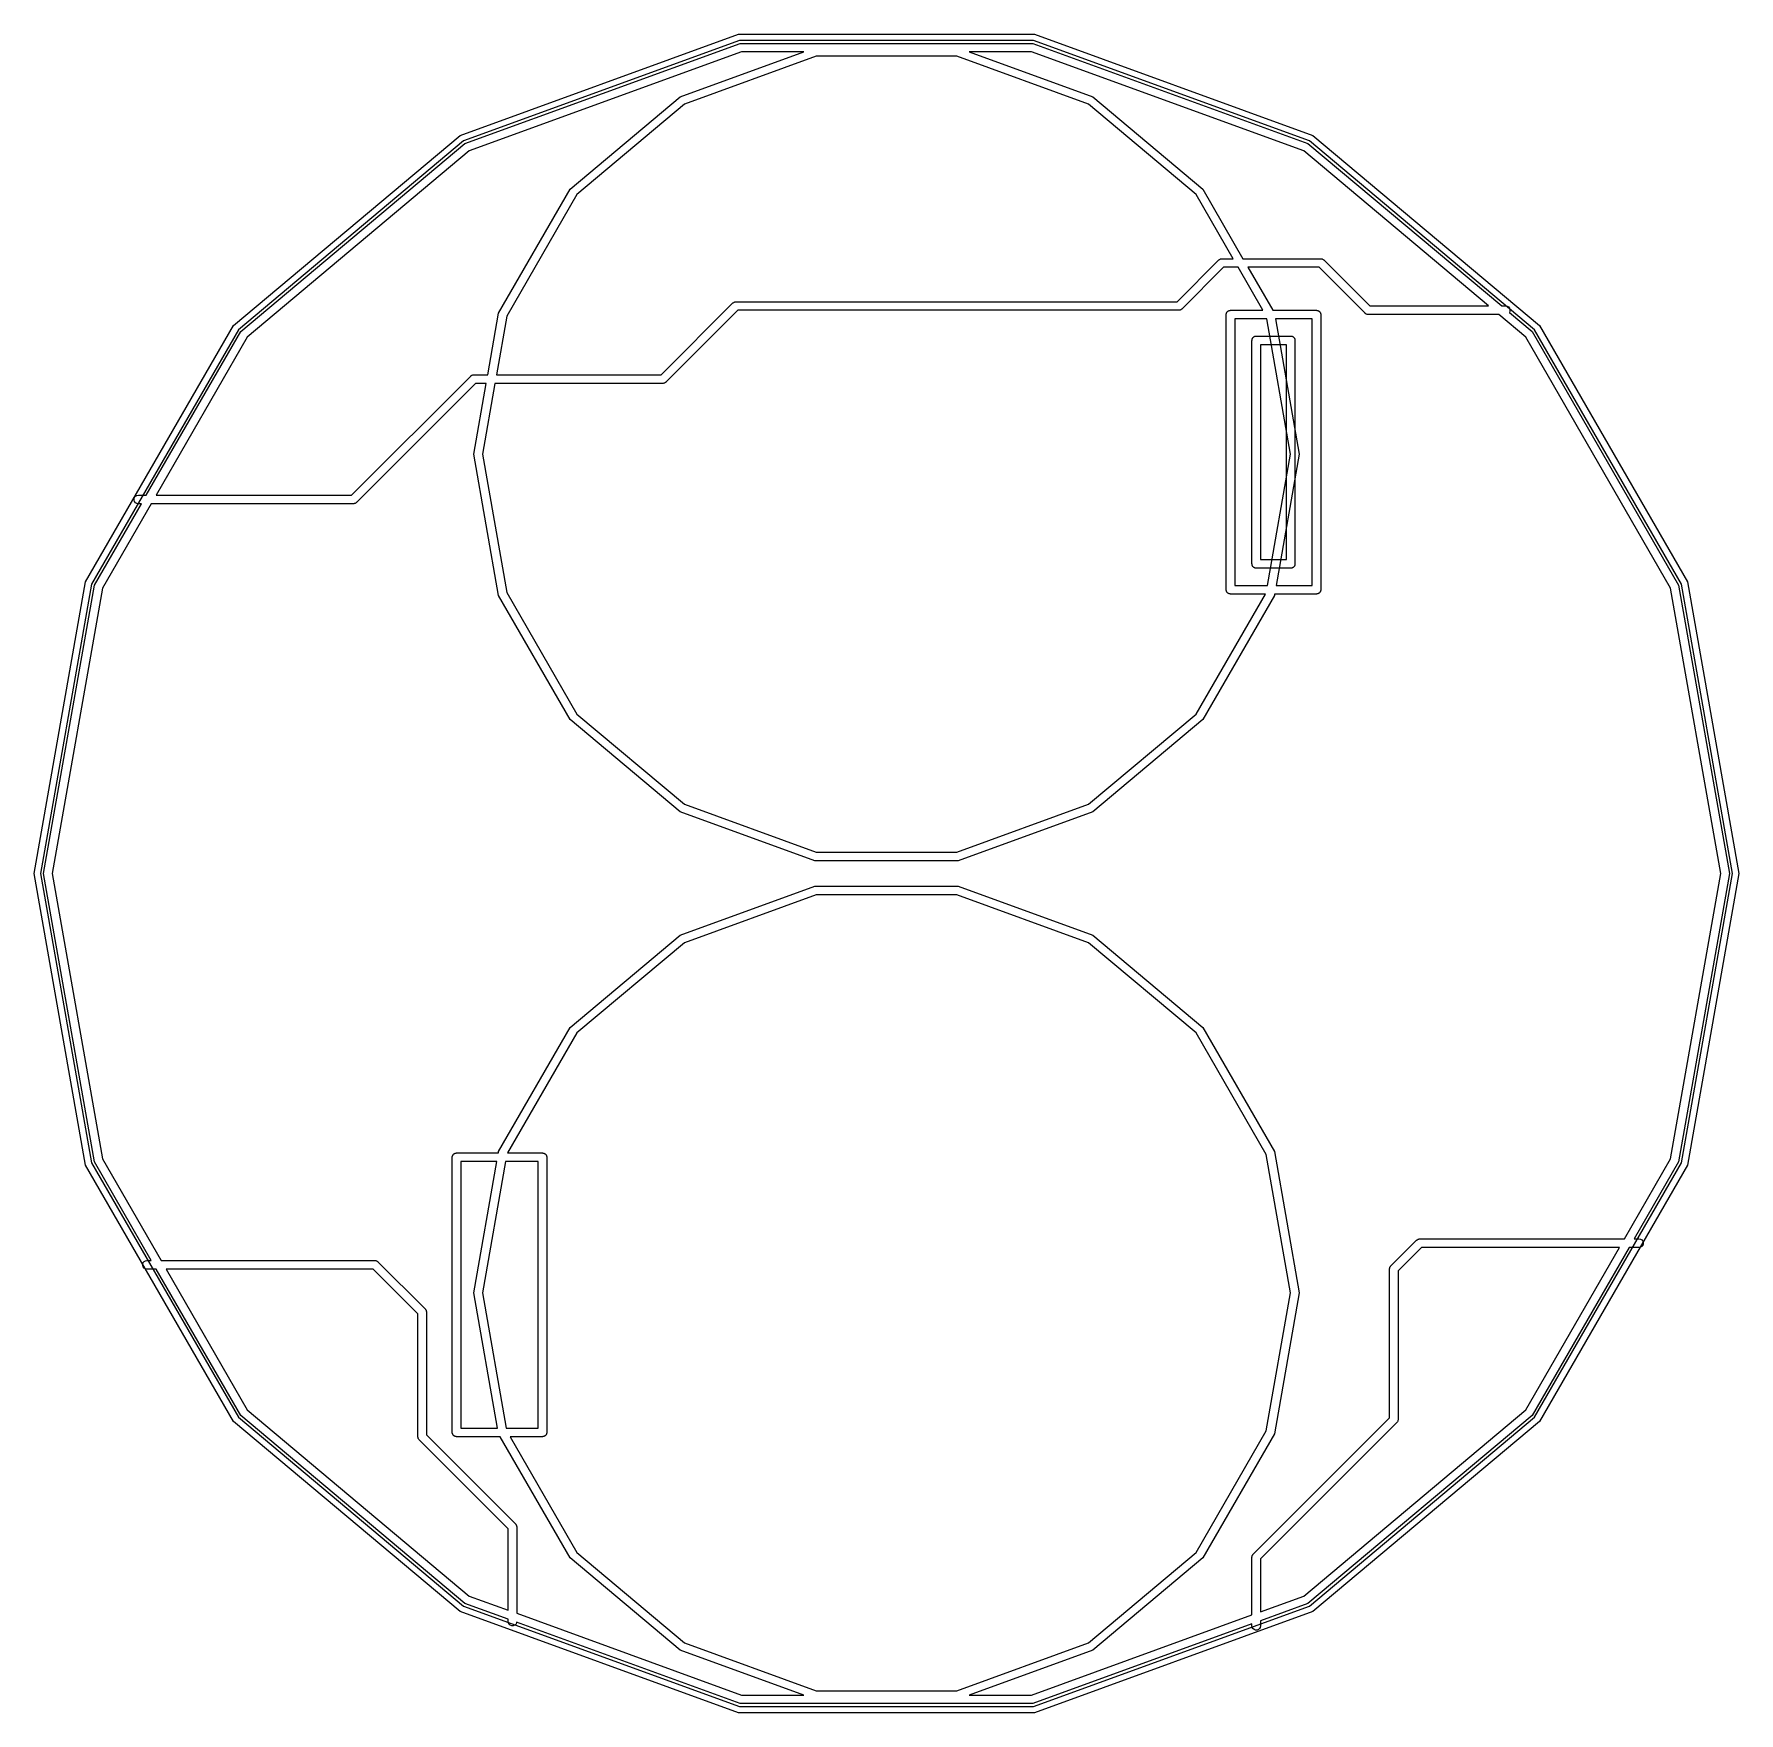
# Model space of a CAD drawing. Extents: x 80.2 to 119.8, y -119.5 to -80.5.
import ezdxf

# ---------------------------------------------------------------- set-up
doc = ezdxf.new("R2010")
doc.units = 0
doc.header["$MEASUREMENT"] = 0
doc.layers.add('BLACK', color=7, linetype='CONTINUOUS')

msp = doc.modelspace()

# ---------------------------------------------------------------- linework, layer by layer
at = {"layer": 'Black'}
for p, q in [((90.0875, -82.831), (96.5574, -80.4762)), ((96.5574, -80.4762), (103.443, -80.4762)), ((103.443, -80.4762), (109.912, -82.831)), ((96.5835, -80.6239), (90.1625, -82.9609)), ((90.1968, -83.0204), (96.5954, -80.6915)), ((103.417, -80.6239), (96.5835, -80.6239)), ((96.5954, -80.6915), (103.405, -80.6915)), ((103.405, -80.6915), (109.803, -83.0204)), ((109.837, -82.9609), (103.417, -80.6239)), ((96.6301, -80.8884), (90.2968, -83.1936)), ((95.2, -81.9362), (98.0786, -80.8884)), ((98.3677, -80.9928), (95.3, -82.1094)), ((98.0786, -80.8884), (96.6301, -80.8884)), ((101.632, -80.9928), (98.3677, -80.9928)), ((104.7, -82.1094), (101.632, -80.9928)), ((101.921, -80.8884), (104.8, -81.9362)), ((103.37, -80.8884), (101.921, -80.8884)), ((109.703, -83.1936), (103.37, -80.8884)), ((92.646, -84.0792), (95.2, -81.9362)), ((104.8, -81.9362), (107.354, -84.0792)), ((95.3, -82.1094), (92.7992, -84.2078)), ((107.201, -84.2078), (104.7, -82.1094)), ((84.8132, -87.2567), (90.0875, -82.831)), ((109.912, -82.831), (115.187, -87.2567)), ((90.1625, -82.9609), (84.9281, -87.3532)), ((84.9806, -87.3972), (90.1968, -83.0204)), ((90.2968, -83.1936), (85.1338, -87.5258)), ((114.001, -86.8), (109.703, -83.1936)), ((109.803, -83.0204), (114.308, -86.8)), ((115.072, -87.3532), (109.837, -82.9609)), ((90.979, -86.9666), (92.646, -84.0792)), ((92.7992, -84.2078), (91.1669, -87.035)), ((108.062, -85.7), (107.201, -84.2078)), ((107.354, -84.0792), (108.29, -85.7)), ((106.759, -86.7), (107.729, -85.7293)), ((107.841, -85.9), (106.871, -86.8707)), ((107.729, -85.7293), (107.733, -85.7268)), ((107.733, -85.7268), (107.736, -85.7234)), ((107.736, -85.7234), (107.747, -85.7169)), ((107.747, -85.7169), (107.758, -85.7094)), ((107.758, -85.7094), (107.762, -85.7082)), ((107.762, -85.7082), (107.766, -85.706)), ((107.766, -85.706), (107.779, -85.7038)), ((107.779, -85.7038), (107.791, -85.7004)), ((107.791, -85.7004), (107.796, -85.7008)), ((107.796, -85.7008), (107.8, -85.7)), ((107.8, -85.7), (108.062, -85.7)), ((108.178, -85.9), (107.841, -85.9)), ((108.755, -86.9), (108.178, -85.9)), ((108.29, -85.7), (110.1, -85.7)), ((110.059, -85.9), (108.405, -85.9)), ((108.405, -85.9), (108.983, -86.9)), ((111.129, -86.9707), (110.059, -85.9)), ((110.1, -85.7), (110.104, -85.7008)), ((110.104, -85.7008), (110.109, -85.7004)), ((110.109, -85.7004), (110.121, -85.7038)), ((110.121, -85.7038), (110.134, -85.706)), ((110.134, -85.706), (110.138, -85.7082)), ((110.138, -85.7082), (110.142, -85.7094)), ((110.142, -85.7094), (110.153, -85.7169)), ((110.153, -85.7169), (110.164, -85.7234)), ((110.164, -85.7234), (110.167, -85.7268)), ((110.167, -85.7268), (110.171, -85.7293)), ((110.171, -85.7293), (111.241, -86.8)), ((94.7586, -88.4), (96.4293, -86.7293)), ((96.4293, -86.7293), (96.4329, -86.7268)), ((96.4329, -86.7268), (96.4357, -86.7234)), ((96.4357, -86.7234), (96.447, -86.7169)), ((96.447, -86.7169), (96.4577, -86.7094)), ((96.4577, -86.7094), (96.462, -86.7082)), ((96.462, -86.7082), (96.4658, -86.706)), ((96.4658, -86.706), (96.4787, -86.7038)), ((96.4787, -86.7038), (96.4913, -86.7004)), ((96.4913, -86.7004), (96.4957, -86.7008)), ((96.4957, -86.7008), (96.5, -86.7)), ((96.5, -86.7), (106.759, -86.7)), ((111.241, -86.8), (114.001, -86.8)), ((114.308, -86.8), (114.4, -86.8)), ((114.4, -86.8), (114.434, -86.806)), ((114.434, -86.806), (114.464, -86.8234)), ((114.464, -86.8234), (114.487, -86.85)), ((90.7262, -88.4), (90.979, -86.9666)), ((91.1669, -87.035), (90.9262, -88.4)), ((96.5414, -86.9), (94.8707, -88.5707)), ((106.8, -86.9), (96.5414, -86.9)), ((106.804, -86.8992), (106.8, -86.9)), ((106.809, -86.8996), (106.804, -86.8992)), ((106.821, -86.8962), (106.809, -86.8996)), ((106.834, -86.894), (106.821, -86.8962)), ((106.838, -86.8918), (106.834, -86.894)), ((106.842, -86.8906), (106.838, -86.8918)), ((106.853, -86.8831), (106.842, -86.8906)), ((106.864, -86.8766), (106.853, -86.8831)), ((106.867, -86.8732), (106.864, -86.8766)), ((106.871, -86.8707), (106.867, -86.8732)), ((107.9, -87), (107.902, -86.9914)), ((107.9, -93.4), (107.9, -87)), ((107.902, -86.9826), (107.905, -86.9744)), ((107.902, -86.9914), (107.902, -86.9826)), ((107.905, -86.9744), (107.906, -86.9658)), ((107.906, -86.9658), (107.91, -86.9582)), ((107.91, -86.9582), (107.913, -86.95)), ((107.913, -86.95), (107.919, -86.9433)), ((107.919, -86.9433), (107.923, -86.9357)), ((107.923, -86.9357), (107.93, -86.9301)), ((107.93, -86.9301), (107.936, -86.9234)), ((107.936, -86.9234), (107.943, -86.919)), ((107.943, -86.919), (107.95, -86.9134)), ((107.95, -86.9134), (107.958, -86.9104)), ((107.958, -86.9104), (107.966, -86.906)), ((107.966, -86.906), (107.974, -86.9045)), ((107.974, -86.9045), (107.983, -86.9015)), ((107.983, -86.9015), (107.991, -86.9015)), ((107.991, -86.9015), (108, -86.9)), ((108, -86.9), (108.755, -86.9)), ((108.845, -87.1), (108.1, -87.1)), ((108.1, -87.1), (108.1, -93.3)), ((109.4, -90.25), (108.845, -87.1)), ((108.983, -86.9), (110, -86.9)), ((109.9, -87.1), (109.045, -87.1)), ((109.045, -87.1), (109.6, -90.25)), ((109.9, -93.3), (109.9, -87.1)), ((110, -86.9), (110.009, -86.9015)), ((110.009, -86.9015), (110.017, -86.9015)), ((110.017, -86.9015), (110.026, -86.9045)), ((110.026, -86.9045), (110.034, -86.906)), ((110.034, -86.906), (110.042, -86.9104)), ((110.042, -86.9104), (110.05, -86.9134)), ((110.05, -86.9134), (110.057, -86.919)), ((110.057, -86.919), (110.064, -86.9234)), ((110.064, -86.9234), (110.07, -86.9301)), ((110.07, -86.9301), (110.077, -86.9357)), ((110.077, -86.9357), (110.081, -86.9433)), ((110.081, -86.9433), (110.087, -86.95)), ((110.087, -86.95), (110.09, -86.9582)), ((110.09, -86.9582), (110.094, -86.9658)), ((110.094, -86.9658), (110.095, -86.9744)), ((110.095, -86.9744), (110.098, -86.9826)), ((110.098, -86.9826), (110.098, -86.9914)), ((110.098, -86.9914), (110.1, -87)), ((110.1, -87), (110.1, -93.4)), ((111.133, -86.9732), (111.129, -86.9707)), ((111.136, -86.9766), (111.133, -86.9732)), ((111.147, -86.9831), (111.136, -86.9766)), ((111.158, -86.9906), (111.147, -86.9831)), ((111.162, -86.9918), (111.158, -86.9906)), ((111.166, -86.994), (111.162, -86.9918)), ((111.179, -86.9962), (111.166, -86.994)), ((111.191, -86.9996), (111.179, -86.9962)), ((111.196, -86.9992), (111.191, -86.9996)), ((111.2, -87), (111.196, -86.9992)), ((114.24, -87), (111.2, -87)), ((114.866, -87.5258), (114.24, -87)), ((114.487, -86.85), (114.498, -86.8826)), ((114.498, -86.9174), (114.487, -86.95)), ((114.487, -86.95), (114.487, -86.9501)), ((114.487, -86.9501), (115.019, -87.3972)), ((114.498, -86.8826), (114.498, -86.9174)), ((81.3706, -93.2195), (84.8132, -87.2567)), ((84.9281, -87.3532), (81.5115, -93.2708)), ((82.7851, -91.2), (84.9806, -87.3972)), ((85.1338, -87.5258), (83.0125, -91.2)), ((108.5, -87.6), (108.502, -87.5914)), ((108.5, -92.8), (108.5, -87.6)), ((108.502, -87.5826), (108.505, -87.5744)), ((108.502, -87.5914), (108.502, -87.5826)), ((108.505, -87.5744), (108.506, -87.5658)), ((108.506, -87.5658), (108.51, -87.5582)), ((108.51, -87.5582), (108.513, -87.55)), ((108.513, -87.55), (108.519, -87.5433)), ((108.519, -87.5433), (108.523, -87.5357)), ((108.523, -87.5357), (108.53, -87.5301)), ((108.53, -87.5301), (108.536, -87.5234)), ((108.536, -87.5234), (108.543, -87.519)), ((108.543, -87.519), (108.55, -87.5134)), ((108.55, -87.5134), (108.558, -87.5104)), ((108.558, -87.5104), (108.566, -87.506)), ((108.566, -87.506), (108.574, -87.5045)), ((108.574, -87.5045), (108.583, -87.5015)), ((108.583, -87.5015), (108.591, -87.5015)), ((108.591, -87.5015), (108.6, -87.5)), ((108.6, -87.5), (109.4, -87.5)), ((109.4, -87.5), (109.409, -87.5015)), ((109.409, -87.5015), (109.417, -87.5015)), ((109.417, -87.5015), (109.426, -87.5045)), ((109.426, -87.5045), (109.434, -87.506)), ((109.434, -87.506), (109.442, -87.5104)), ((109.442, -87.5104), (109.45, -87.5134)), ((109.45, -87.5134), (109.457, -87.519)), ((109.457, -87.519), (109.464, -87.5234)), ((109.464, -87.5234), (109.47, -87.5301)), ((109.47, -87.5301), (109.477, -87.5357)), ((109.477, -87.5357), (109.481, -87.5433)), ((109.481, -87.5433), (109.487, -87.55)), ((109.487, -87.55), (109.49, -87.5582)), ((109.49, -87.5582), (109.494, -87.5658)), ((109.494, -87.5658), (109.495, -87.5744)), ((109.495, -87.5744), (109.498, -87.5826)), ((109.498, -87.5826), (109.498, -87.5914)), ((109.498, -87.5914), (109.5, -87.6)), ((109.5, -87.6), (109.5, -92.8)), ((118.236, -93.3626), (114.866, -87.5258)), ((115.019, -87.3972), (118.424, -93.2942)), ((118.488, -93.2708), (115.072, -87.3532)), ((115.187, -87.2567), (118.629, -93.2195)), ((108.7, -87.7), (108.7, -92.7)), ((109.3, -87.7), (108.7, -87.7)), ((109.3, -92.7), (109.3, -87.7)), ((90.3357, -88.4234), (90.347, -88.4169)), ((90.347, -88.4169), (90.3577, -88.4094)), ((90.3577, -88.4094), (90.362, -88.4082)), ((90.362, -88.4082), (90.3658, -88.406)), ((90.3658, -88.406), (90.3787, -88.4038)), ((90.3787, -88.4038), (90.3913, -88.4004)), ((90.3913, -88.4004), (90.3957, -88.4008)), ((90.3957, -88.4008), (90.4, -88.4)), ((90.4, -88.4), (90.7262, -88.4)), ((90.9262, -88.4), (94.7586, -88.4)), ((87.5586, -91.2), (90.3293, -88.4293)), ((90.4414, -88.6), (87.6707, -91.3707)), ((90.3293, -88.4293), (90.3329, -88.4268)), ((90.3329, -88.4268), (90.3357, -88.4234)), ((90.4, -90.25), (90.6909, -88.6)), ((90.6909, -88.6), (90.4414, -88.6)), ((90.8909, -88.6), (90.6, -90.25)), ((94.8, -88.6), (90.8909, -88.6)), ((94.8043, -88.5992), (94.8, -88.6)), ((94.8087, -88.5996), (94.8043, -88.5992)), ((94.8213, -88.5962), (94.8087, -88.5996)), ((94.8342, -88.594), (94.8213, -88.5962)), ((94.838, -88.5918), (94.8342, -88.594)), ((94.8423, -88.5906), (94.838, -88.5918)), ((94.853, -88.5831), (94.8423, -88.5906)), ((94.8643, -88.5766), (94.853, -88.5831)), ((94.8671, -88.5732), (94.8643, -88.5766)), ((94.8707, -88.5707), (94.8671, -88.5732)), ((90.979, -93.5334), (90.4, -90.25)), ((90.6, -90.25), (91.1669, -93.465)), ((108.862, -93.3), (109.4, -90.25)), ((109.6, -90.25), (109.062, -93.3)), ((81.576, -93.2942), (82.6696, -91.4)), ((82.8971, -91.4), (81.7639, -93.3626)), ((82.5015, -91.2826), (82.5134, -91.25)), ((82.5015, -91.3174), (82.5015, -91.2826)), ((82.5134, -91.35), (82.5015, -91.3174)), ((82.5134, -91.25), (82.5357, -91.2234)), ((82.5357, -91.3766), (82.5134, -91.35)), ((82.5357, -91.2234), (82.5658, -91.206)), ((82.5658, -91.394), (82.5357, -91.3766)), ((82.5658, -91.206), (82.6, -91.2)), ((82.6, -91.4), (82.5658, -91.394)), ((82.6, -91.2), (82.7851, -91.2)), ((82.6696, -91.4), (82.6, -91.4)), ((87.6, -91.4), (82.8971, -91.4)), ((83.0125, -91.2), (87.5586, -91.2)), ((87.6043, -91.3992), (87.6, -91.4)), ((87.6087, -91.3996), (87.6043, -91.3992)), ((87.6213, -91.3962), (87.6087, -91.3996)), ((87.6342, -91.394), (87.6213, -91.3962)), ((87.638, -91.3918), (87.6342, -91.394)), ((87.6423, -91.3906), (87.638, -91.3918)), ((87.653, -91.3831), (87.6423, -91.3906)), ((87.6643, -91.3766), (87.653, -91.3831)), ((87.6671, -91.3732), (87.6643, -91.3766)), ((87.6707, -91.3707), (87.6671, -91.3732)), ((108.7, -92.7), (109.3, -92.7)), ((108.502, -92.8086), (108.5, -92.8)), ((108.502, -92.8174), (108.502, -92.8086)), ((108.505, -92.8256), (108.502, -92.8174)), ((108.506, -92.8342), (108.505, -92.8256)), ((108.51, -92.8418), (108.506, -92.8342)), ((108.513, -92.85), (108.51, -92.8418)), ((108.519, -92.8567), (108.513, -92.85)), ((108.523, -92.8643), (108.519, -92.8567)), ((108.53, -92.8699), (108.523, -92.8643)), ((108.536, -92.8766), (108.53, -92.8699)), ((108.543, -92.881), (108.536, -92.8766)), ((108.55, -92.8866), (108.543, -92.881)), ((108.558, -92.8896), (108.55, -92.8866)), ((108.566, -92.894), (108.558, -92.8896)), ((108.574, -92.8955), (108.566, -92.894)), ((108.583, -92.8985), (108.574, -92.8955)), ((108.591, -92.8985), (108.583, -92.8985)), ((108.6, -92.9), (108.591, -92.8985)), ((109.4, -92.9), (108.6, -92.9)), ((109.409, -92.8985), (109.4, -92.9)), ((109.417, -92.8985), (109.409, -92.8985)), ((109.426, -92.8955), (109.417, -92.8985)), ((109.434, -92.894), (109.426, -92.8955)), ((109.442, -92.8896), (109.434, -92.894)), ((109.45, -92.8866), (109.442, -92.8896)), ((109.457, -92.881), (109.45, -92.8866)), ((109.464, -92.8766), (109.457, -92.881)), ((109.47, -92.8699), (109.464, -92.8766)), ((109.477, -92.8643), (109.47, -92.8699)), ((109.481, -92.8567), (109.477, -92.8643)), ((109.487, -92.85), (109.481, -92.8567)), ((109.49, -92.8418), (109.487, -92.85)), ((109.494, -92.8342), (109.49, -92.8418)), ((109.495, -92.8256), (109.494, -92.8342)), ((109.498, -92.8174), (109.495, -92.8256)), ((109.5, -92.8), (109.498, -92.8086)), ((109.498, -92.8086), (109.498, -92.8174)), ((80.175, -100), (81.3706, -93.2195)), ((81.5115, -93.2708), (80.325, -100)), ((80.3936, -100), (81.576, -93.2942)), ((81.7639, -93.3626), (80.5936, -100)), ((92.646, -96.4208), (90.979, -93.5334)), ((91.1669, -93.465), (92.7992, -96.2922)), ((107.201, -96.2922), (108.813, -93.5)), ((109.021, -93.5334), (107.354, -96.4208)), ((107.902, -93.4086), (107.9, -93.4)), ((107.902, -93.4174), (107.902, -93.4086)), ((107.905, -93.4256), (107.902, -93.4174)), ((107.906, -93.4342), (107.905, -93.4256)), ((107.91, -93.4418), (107.906, -93.4342)), ((107.913, -93.45), (107.91, -93.4418)), ((107.919, -93.4567), (107.913, -93.45)), ((107.923, -93.4643), (107.919, -93.4567)), ((107.93, -93.4699), (107.923, -93.4643)), ((107.936, -93.4766), (107.93, -93.4699)), ((107.943, -93.481), (107.936, -93.4766)), ((107.95, -93.4866), (107.943, -93.481)), ((107.958, -93.4896), (107.95, -93.4866)), ((107.966, -93.494), (107.958, -93.4896)), ((107.974, -93.4955), (107.966, -93.494)), ((107.983, -93.4985), (107.974, -93.4955)), ((107.991, -93.4985), (107.983, -93.4985)), ((108, -93.5), (107.991, -93.4985)), ((108.813, -93.5), (108, -93.5)), ((108.1, -93.3), (108.862, -93.3)), ((109.027, -93.5), (109.021, -93.5334)), ((110, -93.5), (109.027, -93.5)), ((109.062, -93.3), (109.9, -93.3)), ((110.009, -93.4985), (110, -93.5)), ((110.017, -93.4985), (110.009, -93.4985)), ((110.026, -93.4955), (110.017, -93.4985)), ((110.034, -93.494), (110.026, -93.4955)), ((110.042, -93.4896), (110.034, -93.494)), ((110.05, -93.4866), (110.042, -93.4896)), ((110.057, -93.481), (110.05, -93.4866)), ((110.064, -93.4766), (110.057, -93.481)), ((110.07, -93.4699), (110.064, -93.4766)), ((110.077, -93.4643), (110.07, -93.4699)), ((110.081, -93.4567), (110.077, -93.4643)), ((110.087, -93.45), (110.081, -93.4567)), ((110.09, -93.4418), (110.087, -93.45)), ((110.094, -93.4342), (110.09, -93.4418)), ((110.095, -93.4256), (110.094, -93.4342)), ((110.098, -93.4174), (110.095, -93.4256)), ((110.1, -93.4), (110.098, -93.4086)), ((110.098, -93.4086), (110.098, -93.4174)), ((119.406, -100), (118.236, -93.3626)), ((118.424, -93.2942), (119.606, -100)), ((119.675, -100), (118.488, -93.2708)), ((118.629, -93.2195), (119.825, -100)), ((92.7992, -96.2922), (95.3, -98.3906)), ((104.7, -98.3906), (107.201, -96.2922)), ((95.2, -98.5638), (92.646, -96.4208)), ((107.354, -96.4208), (104.8, -98.5638)), ((98.333, -99.7042), (95.2, -98.5638)), ((95.3, -98.3906), (98.3677, -99.5072)), ((101.632, -99.5072), (104.7, -98.3906)), ((104.8, -98.5638), (101.667, -99.7042)), ((98.3677, -99.5072), (101.632, -99.5072)), ((101.667, -99.7042), (98.333, -99.7042)), ((81.3706, -106.781), (80.175, -100)), ((80.325, -100), (81.5115, -106.729)), ((81.576, -106.706), (80.3936, -100)), ((80.5936, -100), (81.7639, -106.637)), ((95.2, -101.436), (98.333, -100.296)), ((98.333, -100.296), (101.667, -100.296)), ((101.667, -100.296), (104.8, -101.436)), ((118.236, -106.637), (119.406, -100)), ((119.606, -100), (118.424, -106.706)), ((118.488, -106.729), (119.675, -100)), ((119.825, -100), (118.629, -106.781)), ((98.3677, -100.493), (95.3, -101.609)), ((101.632, -100.493), (98.3677, -100.493)), ((104.7, -101.609), (101.632, -100.493)), ((92.646, -103.579), (95.2, -101.436)), ((104.8, -101.436), (107.354, -103.579)), ((95.3, -101.609), (92.7992, -103.708)), ((107.201, -103.708), (104.7, -101.609)), ((90.979, -106.467), (92.646, -103.579)), ((92.7992, -103.708), (91.1871, -106.5)), ((108.833, -106.535), (107.201, -103.708)), ((107.354, -103.579), (109.021, -106.467)), ((81.7639, -106.637), (83.128, -109)), ((89.9, -106.6), (89.9015, -106.591)), ((89.9, -113), (89.9, -106.6)), ((89.9015, -106.583), (89.9045, -106.574)), ((89.9015, -106.591), (89.9015, -106.583)), ((89.9045, -106.574), (89.906, -106.566)), ((89.906, -106.566), (89.9104, -106.558)), ((89.9104, -106.558), (89.9134, -106.55)), ((89.9134, -106.55), (89.919, -106.543)), ((89.919, -106.543), (89.9234, -106.536)), ((89.9234, -106.536), (89.9301, -106.53)), ((89.9301, -106.53), (89.9357, -106.523)), ((89.9357, -106.523), (89.9433, -106.519)), ((89.9433, -106.519), (89.95, -106.513)), ((89.95, -106.513), (89.9582, -106.51)), ((89.9582, -106.51), (89.9658, -106.506)), ((89.9658, -106.506), (89.9744, -106.505)), ((89.9744, -106.505), (89.9826, -106.502)), ((89.9826, -106.502), (89.9914, -106.502)), ((89.9914, -106.502), (90, -106.5)), ((90, -106.5), (90.9731, -106.5)), ((90.9731, -106.5), (90.979, -106.467)), ((91.1871, -106.5), (92, -106.5)), ((92, -106.5), (92.0086, -106.502)), ((92.0086, -106.502), (92.0174, -106.502)), ((92.0174, -106.502), (92.0256, -106.505)), ((92.0256, -106.505), (92.0342, -106.506)), ((92.0342, -106.506), (92.0418, -106.51)), ((92.0418, -106.51), (92.05, -106.513)), ((92.05, -106.513), (92.0567, -106.519)), ((92.0567, -106.519), (92.0643, -106.523)), ((92.0643, -106.523), (92.0699, -106.53)), ((92.0699, -106.53), (92.0766, -106.536)), ((92.0766, -106.536), (92.081, -106.543)), ((92.081, -106.543), (92.0866, -106.55)), ((92.0866, -106.55), (92.0896, -106.558)), ((92.0896, -106.558), (92.094, -106.566)), ((92.094, -106.566), (92.0955, -106.574)), ((92.0955, -106.574), (92.0985, -106.583)), ((92.0985, -106.583), (92.0985, -106.591)), ((92.0985, -106.591), (92.1, -106.6)), ((92.1, -106.6), (92.1, -113)), ((109.4, -109.75), (108.833, -106.535)), ((109.021, -106.467), (109.6, -109.75)), ((117.161, -108.5), (118.236, -106.637)), ((84.8132, -112.743), (81.3706, -106.781)), ((81.5115, -106.729), (84.9281, -112.647)), ((82.9006, -109), (81.576, -106.706)), ((90.1, -106.7), (90.1, -112.9)), ((90.9378, -106.7), (90.1, -106.7)), ((90.4, -109.75), (90.9378, -106.7)), ((91.1378, -106.7), (90.6, -109.75)), ((91.9, -106.7), (91.1378, -106.7)), ((91.9, -112.9), (91.9, -106.7)), ((115.072, -112.647), (118.488, -106.729)), ((118.629, -106.781), (115.187, -112.743)), ((118.424, -106.706), (117.388, -108.5)), ((111.729, -109.129), (112.329, -108.529)), ((112.329, -108.529), (112.333, -108.527)), ((112.333, -108.527), (112.336, -108.523)), ((112.336, -108.523), (112.347, -108.517)), ((112.347, -108.517), (112.358, -108.509)), ((112.358, -108.509), (112.362, -108.508)), ((112.362, -108.508), (112.366, -108.506)), ((112.366, -108.506), (112.379, -108.504)), ((112.379, -108.504), (112.391, -108.5)), ((112.391, -108.5), (112.396, -108.501)), ((112.396, -108.501), (112.4, -108.5)), ((112.4, -108.5), (117.161, -108.5)), ((117.388, -108.5), (117.5, -108.5)), ((117.5, -108.5), (117.534, -108.506)), ((117.534, -108.506), (117.564, -108.523)), ((117.564, -108.523), (117.587, -108.55)), ((117.587, -108.55), (117.598, -108.583)), ((117.598, -108.617), (117.587, -108.65)), ((117.598, -108.583), (117.598, -108.617)), ((82.7134, -109.05), (82.7357, -109.023)), ((82.7357, -109.023), (82.7658, -109.006)), ((82.7658, -109.006), (82.8, -109)), ((82.8, -109), (82.9006, -109)), ((83.128, -109), (88.1, -109)), ((88.1, -109), (88.1043, -109.001)), ((88.1043, -109.001), (88.1087, -109)), ((88.1087, -109), (88.1213, -109.004)), ((88.1213, -109.004), (88.1342, -109.006)), ((88.1342, -109.006), (88.138, -109.008)), ((88.138, -109.008), (88.1423, -109.009)), ((88.1423, -109.009), (88.153, -109.017)), ((88.153, -109.017), (88.1643, -109.023)), ((88.1643, -109.023), (88.1671, -109.027)), ((88.1671, -109.027), (88.1707, -109.029)), ((88.1707, -109.029), (89.2707, -110.129)), ((112.441, -108.7), (111.9, -109.241)), ((117.045, -108.7), (112.441, -108.7)), ((114.866, -112.474), (117.045, -108.7)), ((117.273, -108.7), (115.019, -112.603)), ((117.5, -108.7), (117.273, -108.7)), ((117.534, -108.694), (117.5, -108.7)), ((117.564, -108.677), (117.534, -108.694)), ((117.587, -108.65), (117.564, -108.677)), ((82.7015, -109.083), (82.7134, -109.05)), ((82.7015, -109.117), (82.7015, -109.083)), ((82.7134, -109.15), (82.7015, -109.117)), ((82.7357, -109.177), (82.7134, -109.15)), ((82.7658, -109.194), (82.7357, -109.177)), ((82.8, -109.2), (82.7658, -109.194)), ((83.016, -109.2), (82.8, -109.2)), ((84.9806, -112.603), (83.016, -109.2)), ((83.2435, -109.2), (85.1338, -112.474)), ((88.0586, -109.2), (83.2435, -109.2)), ((89.1, -110.241), (88.0586, -109.2)), ((111.7, -109.191), (111.704, -109.179)), ((111.701, -109.196), (111.7, -109.191)), ((111.7, -109.2), (111.701, -109.196)), ((111.7, -112.659), (111.7, -109.2)), ((111.704, -109.179), (111.706, -109.166)), ((111.706, -109.166), (111.708, -109.162)), ((111.708, -109.162), (111.709, -109.158)), ((111.709, -109.158), (111.717, -109.147)), ((111.717, -109.147), (111.723, -109.136)), ((111.723, -109.136), (111.727, -109.133)), ((111.727, -109.133), (111.729, -109.129)), ((111.9, -109.241), (111.9, -112.7)), ((90.9554, -112.9), (90.4, -109.75)), ((90.6, -109.75), (91.1554, -112.9)), ((108.833, -112.965), (109.4, -109.75)), ((109.6, -109.75), (109.021, -113.033)), ((89.2707, -110.129), (89.2732, -110.133)), ((89.2732, -110.133), (89.2766, -110.136)), ((89.2766, -110.136), (89.2831, -110.147)), ((89.2831, -110.147), (89.2906, -110.158)), ((89.2906, -110.158), (89.2918, -110.162)), ((89.2918, -110.162), (89.294, -110.166)), ((89.294, -110.166), (89.2962, -110.179)), ((89.2962, -110.179), (89.2996, -110.191)), ((89.2996, -110.191), (89.2992, -110.196)), ((89.2992, -110.196), (89.3, -110.2)), ((89.3, -110.2), (89.3, -113.059)), ((89.1, -113.1), (89.1, -110.241)), ((90.1968, -116.98), (84.9806, -112.603)), ((85.1338, -112.474), (90.2968, -116.806)), ((109.703, -116.806), (114.866, -112.474)), ((115.019, -112.603), (109.803, -116.98)), ((90.0875, -117.169), (84.8132, -112.743)), ((84.9281, -112.647), (90.1625, -117.039)), ((89.9015, -113.009), (89.9, -113)), ((90.1, -112.9), (90.9554, -112.9)), ((91.1554, -112.9), (91.9, -112.9)), ((92.1, -113), (92.0985, -113.009)), ((107.201, -115.792), (108.833, -112.965)), ((108.529, -115.829), (111.7, -112.659)), ((111.871, -112.771), (108.7, -115.941)), ((109.837, -117.039), (115.072, -112.647)), ((115.187, -112.743), (109.912, -117.169)), ((111.873, -112.767), (111.871, -112.771)), ((111.877, -112.764), (111.873, -112.767)), ((111.883, -112.753), (111.877, -112.764)), ((111.891, -112.742), (111.883, -112.753)), ((111.892, -112.738), (111.891, -112.742)), ((111.894, -112.734), (111.892, -112.738)), ((111.896, -112.721), (111.894, -112.734)), ((111.9, -112.709), (111.896, -112.721)), ((111.9, -112.7), (111.899, -112.704)), ((111.899, -112.704), (111.9, -112.709)), ((89.1008, -113.104), (89.1, -113.1)), ((89.1004, -113.109), (89.1008, -113.104)), ((89.1038, -113.121), (89.1004, -113.109)), ((89.106, -113.134), (89.1038, -113.121)), ((89.1082, -113.138), (89.106, -113.134)), ((89.1094, -113.142), (89.1082, -113.138)), ((89.1169, -113.153), (89.1094, -113.142)), ((89.1234, -113.164), (89.1169, -113.153)), ((89.1268, -113.167), (89.1234, -113.164)), ((89.1293, -113.171), (89.1268, -113.167)), ((91.2, -115.241), (89.1293, -113.171)), ((89.3, -113.059), (91.3707, -115.129)), ((89.9015, -113.017), (89.9015, -113.009)), ((89.9045, -113.026), (89.9015, -113.017)), ((89.906, -113.034), (89.9045, -113.026)), ((89.9104, -113.042), (89.906, -113.034)), ((89.9134, -113.05), (89.9104, -113.042)), ((89.919, -113.057), (89.9134, -113.05)), ((89.9234, -113.064), (89.919, -113.057)), ((89.9301, -113.07), (89.9234, -113.064)), ((89.9357, -113.077), (89.9301, -113.07)), ((89.9433, -113.081), (89.9357, -113.077)), ((89.95, -113.087), (89.9433, -113.081)), ((89.9582, -113.09), (89.95, -113.087)), ((89.9658, -113.094), (89.9582, -113.09)), ((89.9744, -113.095), (89.9658, -113.094)), ((89.9826, -113.098), (89.9744, -113.095)), ((89.9914, -113.098), (89.9826, -113.098)), ((90, -113.1), (89.9914, -113.098)), ((91.0174, -113.1), (90, -113.1)), ((92.646, -115.921), (91.0174, -113.1)), ((92, -113.1), (91.2448, -113.1)), ((91.2448, -113.1), (92.7992, -115.792)), ((92.0086, -113.098), (92, -113.1)), ((92.0174, -113.098), (92.0086, -113.098)), ((92.0256, -113.095), (92.0174, -113.098)), ((92.0342, -113.094), (92.0256, -113.095)), ((92.0418, -113.09), (92.0342, -113.094)), ((92.05, -113.087), (92.0418, -113.09)), ((92.0567, -113.081), (92.05, -113.087)), ((92.0643, -113.077), (92.0567, -113.081)), ((92.0699, -113.07), (92.0643, -113.077)), ((92.0766, -113.064), (92.0699, -113.07)), ((92.081, -113.057), (92.0766, -113.064)), ((92.0866, -113.05), (92.081, -113.057)), ((92.0896, -113.042), (92.0866, -113.05)), ((92.094, -113.034), (92.0896, -113.042)), ((92.0955, -113.026), (92.094, -113.034)), ((92.0985, -113.017), (92.0955, -113.026)), ((92.0985, -113.009), (92.0985, -113.017)), ((109.021, -113.033), (107.354, -115.921)), ((91.2, -117.135), (91.2, -115.241)), ((91.3707, -115.129), (91.3732, -115.133)), ((91.3732, -115.133), (91.3766, -115.136)), ((91.3766, -115.136), (91.3831, -115.147)), ((91.3831, -115.147), (91.3906, -115.158)), ((91.3906, -115.158), (91.3918, -115.162)), ((91.3918, -115.162), (91.394, -115.166)), ((91.394, -115.166), (91.3962, -115.179)), ((91.3962, -115.179), (91.3996, -115.191)), ((91.3996, -115.191), (91.3992, -115.196)), ((91.3992, -115.196), (91.4, -115.2)), ((91.4, -115.2), (91.4, -117.208)), ((95.2, -118.064), (92.646, -115.921)), ((92.7992, -115.792), (95.3, -117.891)), ((104.7, -117.891), (107.201, -115.792)), ((107.354, -115.921), (104.8, -118.064)), ((108.5, -115.891), (108.504, -115.879)), ((108.501, -115.896), (108.5, -115.891)), ((108.5, -115.9), (108.501, -115.896)), ((108.5, -117.244), (108.5, -115.9)), ((108.504, -115.879), (108.506, -115.866)), ((108.506, -115.866), (108.508, -115.862)), ((108.508, -115.862), (108.509, -115.858)), ((108.509, -115.858), (108.517, -115.847)), ((108.517, -115.847), (108.523, -115.836)), ((108.523, -115.836), (108.527, -115.833)), ((108.527, -115.833), (108.529, -115.829)), ((108.7, -115.941), (108.7, -117.172)), ((90.2968, -116.806), (91.2, -117.135)), ((108.7, -117.172), (109.703, -116.806)), ((96.5574, -119.524), (90.0875, -117.169)), ((90.1625, -117.039), (96.5835, -119.376)), ((91.2, -117.345), (90.1968, -116.98)), ((91.2, -117.4), (91.2, -117.345)), ((91.4, -117.208), (96.6301, -119.112)), ((103.37, -119.112), (108.5, -117.244)), ((103.417, -119.376), (109.837, -117.039)), ((109.912, -117.169), (103.443, -119.524)), ((109.803, -116.98), (108.7, -117.381)), ((91.206, -117.434), (91.2, -117.4)), ((91.2234, -117.464), (91.206, -117.434)), ((91.25, -117.487), (91.2234, -117.464)), ((91.2826, -117.498), (91.25, -117.487)), ((91.3174, -117.498), (91.2826, -117.498)), ((91.35, -117.487), (91.3174, -117.498)), ((91.3766, -117.464), (91.35, -117.487)), ((91.394, -117.434), (91.3766, -117.464)), ((91.3971, -117.417), (91.394, -117.434)), ((96.5954, -119.309), (91.3971, -117.417)), ((108.5, -117.454), (103.405, -119.309)), ((108.5, -117.5), (108.5, -117.454)), ((108.506, -117.534), (108.5, -117.5)), ((108.523, -117.564), (108.506, -117.534)), ((108.55, -117.587), (108.523, -117.564)), ((108.583, -117.598), (108.55, -117.587)), ((108.617, -117.598), (108.583, -117.598)), ((108.65, -117.587), (108.617, -117.598)), ((108.677, -117.564), (108.65, -117.587)), ((108.694, -117.534), (108.677, -117.564)), ((108.7, -117.5), (108.694, -117.534)), ((108.7, -117.381), (108.7, -117.5)), ((98.0786, -119.112), (95.2, -118.064)), ((95.3, -117.891), (98.3677, -119.007)), ((101.632, -119.007), (104.7, -117.891)), ((104.8, -118.064), (101.921, -119.112)), ((103.405, -119.309), (96.5954, -119.309)), ((96.6301, -119.112), (98.0786, -119.112)), ((98.3677, -119.007), (101.632, -119.007)), ((101.921, -119.112), (103.37, -119.112)), ((103.443, -119.524), (96.5574, -119.524)), ((96.5835, -119.376), (103.417, -119.376))]:
    msp.add_line(p, q, dxfattribs=at)

doc.saveas('drawing.dxf')
